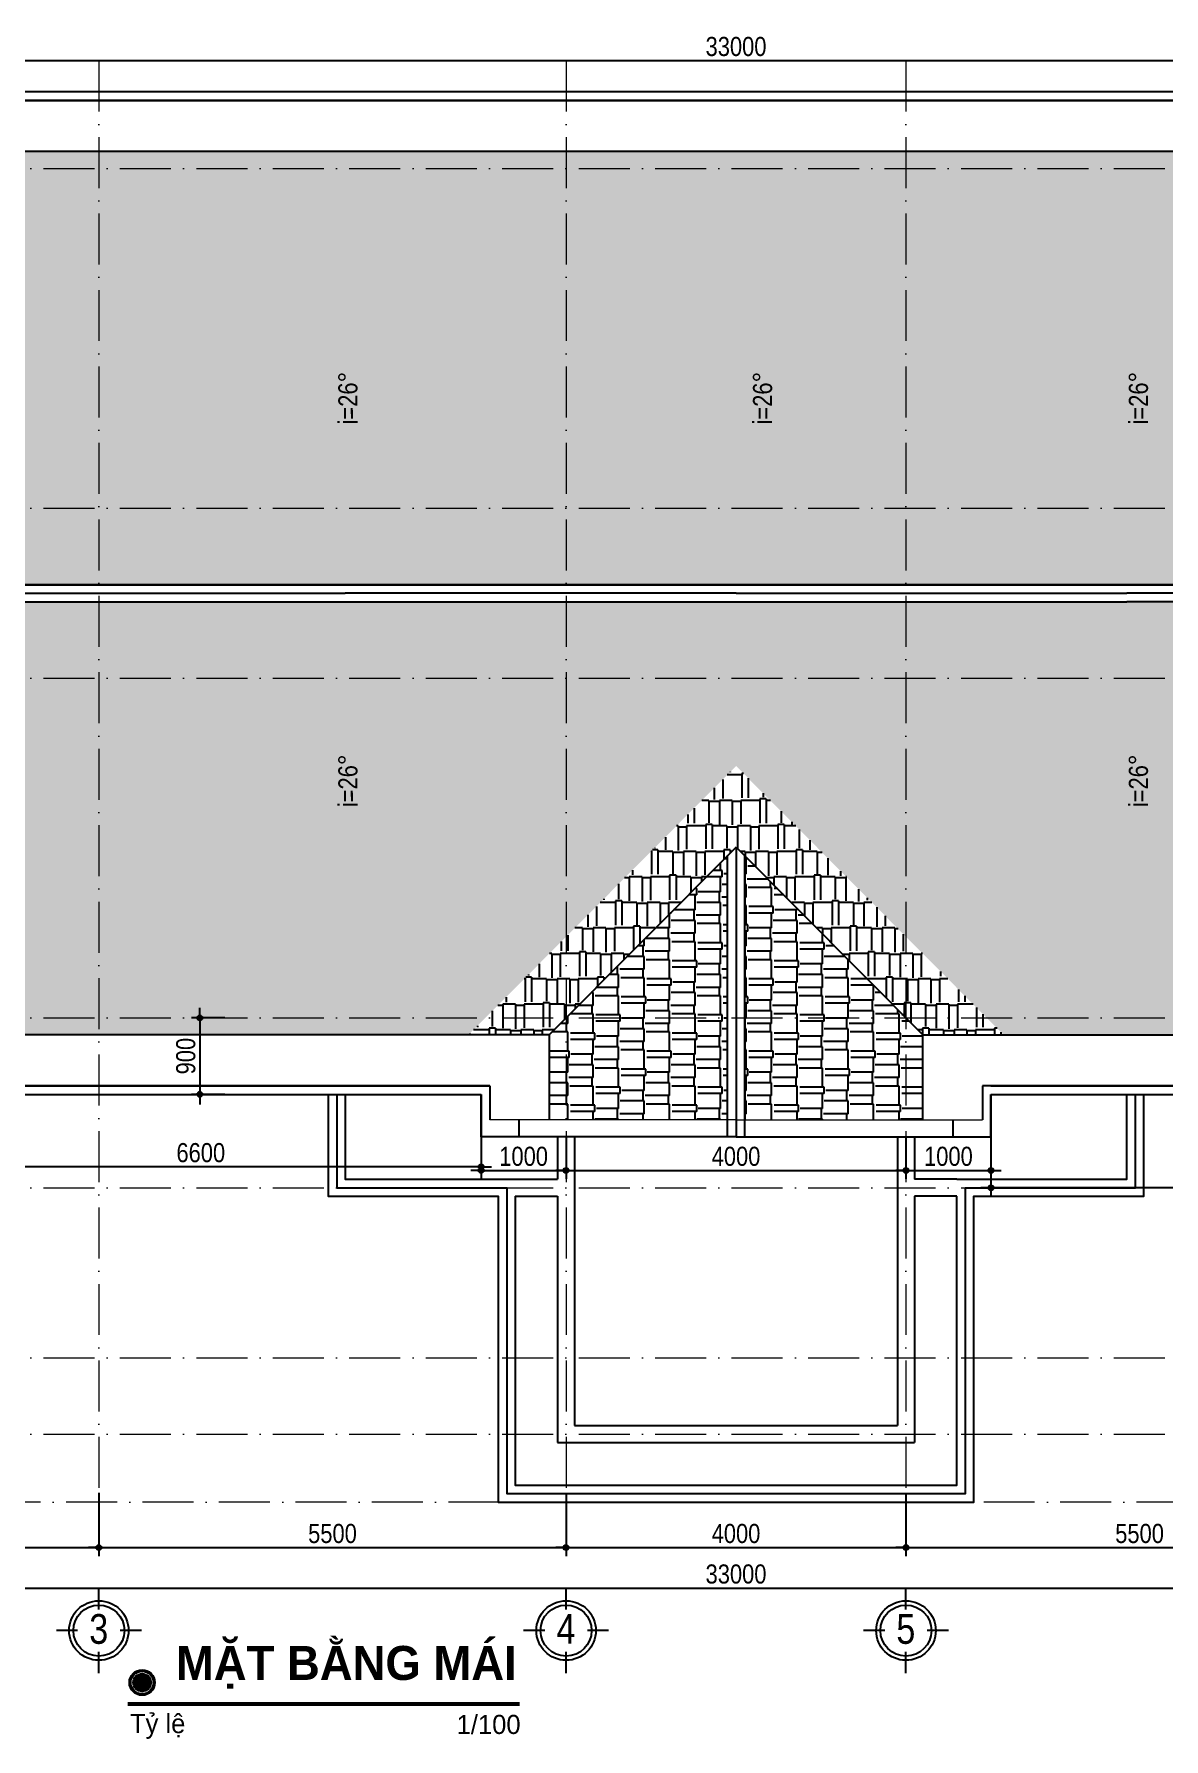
# Model space of a CAD drawing. Header units: millimetres. Extents: x 1201 to 176852, y 279 to 65351.
# Drawn here: x 149773 to 163071, y 45282 to 65351 of the extents above; entities that cross this region are included whole.
import ezdxf
from ezdxf.enums import TextEntityAlignment as Align

# ---------------------------------------------------------------- set-up
doc = ezdxf.new("R2010")
doc.units = ezdxf.units.MM
doc.linetypes.add('ACAD_ISO10W100', pattern=[18, 12, -3, 0, -3])
for name, color, linetype in [('009', 251, 'Continuous'), ('DIM', 1, 'Continuous'), ('HACTH', 8, 'Continuous'), ('HATCHNGOI', 22, 'Continuous'), ('TAGS', 60, 'Continuous'), ('TEXT', 7, 'Continuous'), ('TUONG', 131, 'Continuous')]:
    doc.layers.add(name, color=color, linetype=linetype)
doc.layers.add('NET-THAY', color=2, linetype='Continuous', lineweight=13)
doc.layers.add('TRUC', color=24, linetype='Continuous', lineweight=0)
doc.styles.add('HEL-CONDENSE', font='')
doc.styles.add('HELVECONDENSE', font='', dxfattribs={"height": 250})
doc.styles.add('SWISS-CONDENSE', font='')
doc.styles.add('VNI-HELVE-CONDENSEN', font='')
doc.styles.get('HEL-CONDENSE').set_extended_font_data('VNI-Helve-Condense')
doc.styles.get('HELVECONDENSE').set_extended_font_data('VNI-Helve-Condense')
doc.styles.get('SWISS-CONDENSE').set_extended_font_data('VNI-Swiss-Condense')
doc.styles.get('VNI-HELVE-CONDENSEN').set_extended_font_data('VNI-Helve-Condense')
doc.dimstyles.new('D100', dxfattribs={"dimtxt": 225, "dimasz": 1.2, "dimexe": 100, "dimexo": 0, "dimgap": 50, "dimtad": 1, "dimdec": 0, "dimzin": 13, "dimdsep": 46, "dimtxsty": 'HEL-CONDENSE', "dimblk": 'D50', "dimcen": 0, "dimclrd": 1, "dimclre": 1, "dimclrt": 7, "dimadec": 0, "dimazin": 0, "dimtfac": 1, "dimtdec": 0, "dimtmove": 0, "dimatfit": 3, "dimldrblk": 'D50', "dimfxl": 1, "dimtolj": 1, "dimtzin": 13, "dimarcsym": 0})
pattern_1 = [(90, (-901746.74, 317629.22), (-300, 637.5), [150, -125, 175, -75, 225, -100]), (90, (-901759.24, 317779.22), (-300, 637.5), [125, -475, 100, -150]), (90, (-901728, 318079.22), (-300, 637.5), [75, -775]), (180, (-901746.74, 317629.22), (-300, -212.5), [287.5, -912.5]), (180, (-901746.74, 317779.22), (-300, -212.5), [281.25, -918.75]), (180, (-901746.74, 317904.22), (-300, -212.5), [262.5, -937.5]), (180, (-901727.99, 318079.22), (-300, -212.5), [287.5, -912.5]), (180, (-901727.99, 318154.22), (-300, -212.5), [287.5, -912.5]), (180, (-901746.74, 318379.22), (-300, -212.5), [275, -925])]
pattern_2 = [(180, (-901746.74, 317629.22), (-637.5, -300), [150, -125, 175, -75, 225, -100]), (180, (-901896.74, 317616.72), (-637.5, -300), [125, -475, 100, -150]), (180, (-902196.74, 317647.97), (-637.5, -300), [75, -775]), (270, (-901746.74, 317629.22), (212.5, -300), [287.5, -912.5]), (270, (-901896.74, 317629.22), (212.5, -300), [281.25, -918.75]), (270, (-902021.74, 317629.22), (212.5, -300), [262.5, -937.5]), (270, (-902196.74, 317647.97), (212.5, -300), [287.5, -912.5]), (270, (-902271.74, 317647.97), (212.5, -300), [287.5, -912.5]), (270, (-902496.74, 317629.22), (212.5, -300), [275, -925])]

# ---------------------------------------------------------------- blocks, each defined once
blk = doc.blocks.new('D50')
at = {"layer": 'DIM'}
blk.add_hatch(color=256, dxfattribs=at).paths.add_polyline_path([(25, 0, 1), (-25, 0, 1)])
blk.add_line((25, 0), (100, 0), dxfattribs=at)
blk.add_circle((0, 0), 25, dxfattribs=at)
blk = doc.blocks.new('*D1168')
at = {"layer": 'DEFPOINTS', "color": 0, "transparency": 16777216}
for p in [(147535, 48178), (150535, 48178), (150535, 47534)]:
    blk.add_point(p, dxfattribs=at)
at = {"layer": 'DIM', "color": 1, "lineweight": -2, "transparency": 16777216}
for p, q in [((147535, 48178), (147535, 47434)), ((150535, 48178), (150535, 47434)), ((147537, 47534), (150534, 47534))]:
    blk.add_line(p, q, dxfattribs=at)
at = {"layer": 'DIM', "color": 1, "lineweight": -2, "transparency": 16777216, "xscale": 1.199999999999999, "yscale": 1.199999999999999, "zscale": 1.199999999999999, "rotation": 180}
blk.add_blockref('D50', (147535, 47534), dxfattribs=at)
at = {"layer": 'DIM', "color": 1, "lineweight": -2, "transparency": 16777216, "xscale": 1.199999999999999, "yscale": 1.199999999999999, "zscale": 1.199999999999999}
blk.add_blockref('D50', (150535, 47534), dxfattribs=at)
at = {"layer": 'DIM', "color": 7, "transparency": 16777216, "insert": (149035, 47699), "char_height": 225, "attachment_point": 5, "style": 'HEL-CONDENSE'}
blk.add_mtext('\\A1;3000', dxfattribs=at)
blk = doc.blocks.new('*D1169')
at = {"layer": 'DEFPOINTS', "color": 0, "transparency": 16777216}
for p in [(150535, 48178), (156035, 48178), (156035, 47534)]:
    blk.add_point(p, dxfattribs=at)
at = {"layer": 'DIM', "color": 1, "lineweight": -2, "transparency": 16777216}
for p, q in [((150535, 48178), (150535, 47434)), ((156035, 48178), (156035, 47434)), ((150537, 47534), (156034, 47534))]:
    blk.add_line(p, q, dxfattribs=at)
at = {"layer": 'DIM', "color": 1, "lineweight": -2, "transparency": 16777216, "xscale": 1.199999999999999, "yscale": 1.199999999999999, "zscale": 1.199999999999999, "rotation": 180}
blk.add_blockref('D50', (150535, 47534), dxfattribs=at)
at = {"layer": 'DIM', "color": 1, "lineweight": -2, "transparency": 16777216, "xscale": 1.199999999999999, "yscale": 1.199999999999999, "zscale": 1.199999999999999}
blk.add_blockref('D50', (156035, 47534), dxfattribs=at)
at = {"layer": 'DIM', "color": 7, "transparency": 16777216, "insert": (153285, 47699), "char_height": 225, "attachment_point": 5, "style": 'HEL-CONDENSE'}
blk.add_mtext('\\A1;5500', dxfattribs=at)
blk = doc.blocks.new('*D1170')
at = {"layer": 'DEFPOINTS', "color": 0, "transparency": 16777216}
for p in [(156035, 48178), (160035, 48178), (160035, 47534)]:
    blk.add_point(p, dxfattribs=at)
at = {"layer": 'DIM', "color": 1, "lineweight": -2, "transparency": 16777216}
for p, q in [((156035, 48178), (156035, 47434)), ((160035, 48178), (160035, 47434)), ((156037, 47534), (160034, 47534))]:
    blk.add_line(p, q, dxfattribs=at)
at = {"layer": 'DIM', "color": 1, "lineweight": -2, "transparency": 16777216, "xscale": 1.199999999999999, "yscale": 1.199999999999999, "zscale": 1.199999999999999, "rotation": 180}
blk.add_blockref('D50', (156035, 47534), dxfattribs=at)
at = {"layer": 'DIM', "color": 1, "lineweight": -2, "transparency": 16777216, "xscale": 1.199999999999999, "yscale": 1.199999999999999, "zscale": 1.199999999999999}
blk.add_blockref('D50', (160035, 47534), dxfattribs=at)
at = {"layer": 'DIM', "color": 7, "transparency": 16777216, "insert": (158035, 47699), "char_height": 225, "attachment_point": 5, "style": 'HEL-CONDENSE'}
blk.add_mtext('\\A1;4000', dxfattribs=at)
blk = doc.blocks.new('*D1171')
at = {"layer": 'DEFPOINTS', "color": 0, "transparency": 16777216}
for p in [(160035, 48178), (165535, 48178), (165535, 47534)]:
    blk.add_point(p, dxfattribs=at)
at = {"layer": 'DIM', "color": 1, "lineweight": -2, "transparency": 16777216}
for p, q in [((160035, 48178), (160035, 47434)), ((165535, 48178), (165535, 47434)), ((160037, 47534), (165534, 47534))]:
    blk.add_line(p, q, dxfattribs=at)
at = {"layer": 'DIM', "color": 1, "lineweight": -2, "transparency": 16777216, "xscale": 1.199999999999999, "yscale": 1.199999999999999, "zscale": 1.199999999999999, "rotation": 180}
blk.add_blockref('D50', (160035, 47534), dxfattribs=at)
at = {"layer": 'DIM', "color": 1, "lineweight": -2, "transparency": 16777216, "xscale": 1.199999999999999, "yscale": 1.199999999999999, "zscale": 1.199999999999999}
blk.add_blockref('D50', (165535, 47534), dxfattribs=at)
at = {"layer": 'DIM', "color": 7, "transparency": 16777216, "insert": (162785, 47699), "char_height": 225, "attachment_point": 5, "style": 'HEL-CONDENSE'}
blk.add_mtext('\\A1;5500', dxfattribs=at)
blk = doc.blocks.new('*D1174')
at = {"layer": 'DEFPOINTS', "color": 0, "transparency": 16777216}
for p in [(141535, 48178), (174535, 48178), (174535, 47058)]:
    blk.add_point(p, dxfattribs=at)
at = {"layer": 'DIM', "color": 1, "lineweight": -2, "transparency": 16777216}
for p, q in [((141535, 48178), (141535, 46958)), ((174535, 48178), (174535, 46958)), ((141537, 47058), (174534, 47058))]:
    blk.add_line(p, q, dxfattribs=at)
at = {"layer": 'DIM', "color": 1, "lineweight": -2, "transparency": 16777216, "xscale": 1.199999999999999, "yscale": 1.199999999999999, "zscale": 1.199999999999999, "rotation": 180}
blk.add_blockref('D50', (141535, 47058), dxfattribs=at)
at = {"layer": 'DIM', "color": 1, "lineweight": -2, "transparency": 16777216, "xscale": 1.199999999999999, "yscale": 1.199999999999999, "zscale": 1.199999999999999}
blk.add_blockref('D50', (174535, 47058), dxfattribs=at)
at = {"layer": 'DIM', "color": 7, "transparency": 16777216, "insert": (158035, 47222), "char_height": 225, "attachment_point": 5, "style": 'HEL-CONDENSE'}
blk.add_mtext('\\A1;33000', dxfattribs=at)
blk = doc.blocks.new('A$C206177D3')
at = {"layer": 'TAGS', "ltscale": 1000}
for p, q in [((-37, 240), (-37, 490)), ((-287, -10), (-537, -10)), ((463, -10), (213, -10)), ((-37, -510), (-37, -260))]:
    blk.add_line(p, q, dxfattribs=at)
blk.add_circle((-37, -10), 350, dxfattribs=at)
at = {"layer": 'TAGS', "color": 254, "ltscale": 1000}
blk.add_circle((-37, -10), 300, dxfattribs=at)
at = {"layer": 'TAGS', "ltscale": 1000, "style": 'VNI-HELVE-CONDENSEN'}
blk.add_attdef('A', text='', height=350, dxfattribs=at).set_placement((-38, -166), align=Align.CENTER)
blk = doc.blocks.new('*D1139')
at = {"layer": 'DEFPOINTS', "color": 0, "transparency": 16777216}
for p in [(174535, 65039), (141535, 64805), (174535, 64805)]:
    blk.add_point(p, dxfattribs=at)
at = {"layer": 'DIM', "color": 1, "lineweight": -2, "transparency": 16777216}
for p, q in [((141535, 64805), (141535, 65139)), ((141537, 65039), (174534, 65039)), ((174535, 64805), (174535, 65139))]:
    blk.add_line(p, q, dxfattribs=at)
at = {"layer": 'DIM', "color": 1, "lineweight": -2, "transparency": 16777216, "xscale": 1.199999999999999, "yscale": 1.199999999999999, "zscale": 1.199999999999999, "rotation": 180}
blk.add_blockref('D50', (141535, 65039), dxfattribs=at)
at = {"layer": 'DIM', "color": 1, "lineweight": -2, "transparency": 16777216, "xscale": 1.199999999999999, "yscale": 1.199999999999999, "zscale": 1.199999999999999}
blk.add_blockref('D50', (174535, 65039), dxfattribs=at)
at = {"layer": 'DIM', "color": 7, "transparency": 16777216, "insert": (158035, 65204), "char_height": 225, "attachment_point": 5, "style": 'HEL-CONDENSE'}
blk.add_mtext('\\A1;33000', dxfattribs=at)
blk = doc.blocks.new('*D1162')
at = {"layer": 'DEFPOINTS', "color": 0, "linetype": 'Continuous', "transparency": 16777216}
for p in [(155035, 52370), (156035, 52370), (156035, 51974)]:
    blk.add_point(p, dxfattribs=at)
at = {"layer": 'DIM', "color": 1, "linetype": 'Continuous', "lineweight": -2, "transparency": 16777216}
for p, q in [((155035, 52370), (155035, 51874)), ((156035, 52370), (156035, 51874)), ((155037, 51974), (156034, 51974))]:
    blk.add_line(p, q, dxfattribs=at)
at = {"layer": 'DIM', "color": 1, "linetype": 'Continuous', "lineweight": -2, "transparency": 16777216, "xscale": 1.199999999999999, "yscale": 1.199999999999999, "zscale": 1.199999999999999, "rotation": 180}
blk.add_blockref('D50', (155035, 51974), dxfattribs=at)
at = {"layer": 'DIM', "color": 1, "linetype": 'Continuous', "lineweight": -2, "transparency": 16777216, "xscale": 1.199999999999999, "yscale": 1.199999999999999, "zscale": 1.199999999999999}
blk.add_blockref('D50', (156035, 51974), dxfattribs=at)
at = {"layer": 'DIM', "color": 7, "linetype": 'Continuous', "transparency": 16777216, "insert": (155535, 52139), "char_height": 225, "attachment_point": 5, "style": 'HEL-CONDENSE'}
blk.add_mtext('\\A1;1000', dxfattribs=at)
blk = doc.blocks.new('*D1163')
at = {"layer": 'DEFPOINTS', "color": 0, "linetype": 'Continuous', "transparency": 16777216}
for p in [(156035, 52370), (160035, 52370), (160035, 51974)]:
    blk.add_point(p, dxfattribs=at)
at = {"layer": 'DIM', "color": 1, "linetype": 'Continuous', "lineweight": -2, "transparency": 16777216}
for p, q in [((156035, 52370), (156035, 51874)), ((160035, 52370), (160035, 51874)), ((156037, 51974), (160034, 51974))]:
    blk.add_line(p, q, dxfattribs=at)
at = {"layer": 'DIM', "color": 1, "linetype": 'Continuous', "lineweight": -2, "transparency": 16777216, "xscale": 1.199999999999999, "yscale": 1.199999999999999, "zscale": 1.199999999999999, "rotation": 180}
blk.add_blockref('D50', (156035, 51974), dxfattribs=at)
at = {"layer": 'DIM', "color": 1, "linetype": 'Continuous', "lineweight": -2, "transparency": 16777216, "xscale": 1.199999999999999, "yscale": 1.199999999999999, "zscale": 1.199999999999999}
blk.add_blockref('D50', (160035, 51974), dxfattribs=at)
at = {"layer": 'DIM', "color": 7, "linetype": 'Continuous', "transparency": 16777216, "insert": (158035, 52139), "char_height": 225, "attachment_point": 5, "style": 'HEL-CONDENSE'}
blk.add_mtext('\\A1;4000', dxfattribs=at)
blk = doc.blocks.new('*D1164')
at = {"layer": 'DEFPOINTS', "color": 0, "linetype": 'Continuous', "transparency": 16777216}
for p in [(160035, 52370), (161035, 52370), (161035, 51974)]:
    blk.add_point(p, dxfattribs=at)
at = {"layer": 'DIM', "color": 1, "linetype": 'Continuous', "lineweight": -2, "transparency": 16777216}
for p, q in [((160035, 52370), (160035, 51874)), ((161035, 52370), (161035, 51874)), ((160037, 51974), (161034, 51974))]:
    blk.add_line(p, q, dxfattribs=at)
at = {"layer": 'DIM', "color": 1, "linetype": 'Continuous', "lineweight": -2, "transparency": 16777216, "xscale": 1.199999999999999, "yscale": 1.199999999999999, "zscale": 1.199999999999999, "rotation": 180}
blk.add_blockref('D50', (160035, 51974), dxfattribs=at)
at = {"layer": 'DIM', "color": 1, "linetype": 'Continuous', "lineweight": -2, "transparency": 16777216, "xscale": 1.199999999999999, "yscale": 1.199999999999999, "zscale": 1.199999999999999}
blk.add_blockref('D50', (161035, 51974), dxfattribs=at)
at = {"layer": 'DIM', "color": 7, "linetype": 'Continuous', "transparency": 16777216, "insert": (160535, 52139), "char_height": 225, "attachment_point": 5, "style": 'HEL-CONDENSE'}
blk.add_mtext('\\A1;1000', dxfattribs=at)
blk = doc.blocks.new('*D993')
at = {"layer": 'DEFPOINTS', "color": 0, "linetype": 'Continuous', "transparency": 16777216}
for p in [(152017, 53770), (151724, 52870), (152017, 52870)]:
    blk.add_point(p, dxfattribs=at)
at = {"layer": 'DIM', "color": 1, "linetype": 'Continuous', "lineweight": -2, "transparency": 16777216}
for p, q in [((152017, 53770), (151624, 53770)), ((151724, 53769), (151724, 52871)), ((152017, 52870), (151624, 52870))]:
    blk.add_line(p, q, dxfattribs=at)
at = {"layer": 'DIM', "color": 1, "linetype": 'Continuous', "lineweight": -2, "transparency": 16777216, "xscale": 1.199999999999999, "yscale": 1.199999999999999, "zscale": 1.199999999999999}
for p, rotation in [((151724, 53770), 90), ((151724, 52870), 270)]:
    blk.add_blockref('D50', p, dxfattribs=dict(at, rotation=rotation))
at = {"layer": 'DIM', "color": 7, "linetype": 'Continuous', "transparency": 16777216, "insert": (151559, 53320), "char_height": 225, "attachment_point": 5, "rotation": 90, "style": 'HEL-CONDENSE'}
blk.add_mtext('\\A1;900', dxfattribs=at)
blk = doc.blocks.new('*D995')
at = {"layer": 'DEFPOINTS', "color": 0, "linetype": 'Continuous', "transparency": 16777216}
for p in [(174734, 63970), (139081, 63770), (176852, 63770), (172488, 63219), (169560, 58770)]:
    blk.add_point(p, dxfattribs=at)
at = {"layer": 'DIM', "color": 1, "linetype": 'Continuous', "lineweight": -2, "transparency": 16777216}
blk.add_arc((174535, 63770), 2120, 180.0324, 225.1077, dxfattribs=at)
at = {"layer": 'DIM', "color": 1, "linetype": 'Continuous', "lineweight": -2, "transparency": 16777216, "xscale": 1.199999999999999, "yscale": 1.199999999999999, "zscale": 1.199999999999999}
for p, rotation in [((172416, 63770), 90.01621730509545), ((173040, 62267), 315.1238698962329)]:
    blk.add_blockref('D50', p, dxfattribs=dict(at, rotation=rotation))
at = {"layer": 'DIM', "color": 7, "linetype": 'Continuous', "transparency": 16777216, "insert": (172730, 63019), "char_height": 225, "attachment_point": 5, "rotation": 292.57, "style": 'HEL-CONDENSE'}
blk.add_mtext('\\A1;45°', dxfattribs=at)
blk = doc.blocks.new('*D996')
at = {"layer": 'DEFPOINTS', "color": 0, "linetype": 'Continuous', "transparency": 16777216}
for p in [(141336, 63970), (139081, 63770), (176852, 63770), (143381, 62700), (146511, 58770)]:
    blk.add_point(p, dxfattribs=at)
at = {"layer": 'DIM', "color": 1, "linetype": 'Continuous', "lineweight": -2, "transparency": 16777216}
blk.add_arc((141535, 63770), 2133, 314.8922, 359.9678, dxfattribs=at)
at = {"layer": 'DIM', "color": 1, "linetype": 'Continuous', "lineweight": -2, "transparency": 16777216, "xscale": 1.199999999999999, "yscale": 1.199999999999999, "zscale": 1.199999999999999}
for p, rotation in [((143668, 63770), 89.98388093189483), ((143040, 62258), 224.8760318667783)]:
    blk.add_blockref('D50', p, dxfattribs=dict(at, rotation=rotation))
at = {"layer": 'DIM', "color": 7, "linetype": 'Continuous', "transparency": 16777216, "insert": (143353, 63014), "char_height": 225, "attachment_point": 5, "rotation": 67.43, "style": 'HEL-CONDENSE'}
blk.add_mtext('\\A1;45°', dxfattribs=at)
blk = doc.blocks.new('*D998')
at = {"layer": 'DEFPOINTS', "color": 0, "linetype": 'Continuous', "transparency": 16777216}
for p in [(144535, 52784), (146110, 50596), (139081, 49770), (176852, 49770), (147735, 49569)]:
    blk.add_point(p, dxfattribs=at)
at = {"layer": 'DIM', "color": 1, "linetype": 'Continuous', "lineweight": -2, "transparency": 16777216}
blk.add_arc((147535, 49770), 1648, 134.9016, 179.9583, dxfattribs=at)
at = {"layer": 'DIM', "color": 1, "linetype": 'Continuous', "lineweight": -2, "transparency": 16777216, "xscale": 1.199999999999999, "yscale": 1.199999999999999, "zscale": 1.199999999999999}
for p, rotation in [((146373, 50938), 44.88077642419567), ((145888, 49770), 269.9791363744756)]:
    blk.add_blockref('D50', p, dxfattribs=dict(at, rotation=rotation))
at = {"layer": 'DIM', "color": 7, "linetype": 'Continuous', "transparency": 16777216, "insert": (145862, 50465), "char_height": 225, "attachment_point": 5, "rotation": 67.43, "style": 'HEL-CONDENSE'}
blk.add_mtext('\\A1;45°', dxfattribs=at)
blk = doc.blocks.new('*D1000')
at = {"layer": 'DEFPOINTS', "color": 0, "linetype": 'Continuous', "transparency": 16777216}
for p in [(171535, 52784), (170485, 50294), (139081, 49770), (176852, 49770), (168335, 49569)]:
    blk.add_point(p, dxfattribs=at)
at = {"layer": 'DIM', "color": 1, "linetype": 'Continuous', "lineweight": -2, "transparency": 16777216}
blk.add_arc((168535, 49770), 2019, 0.0341, 45.106, dxfattribs=at)
at = {"layer": 'DIM', "color": 1, "linetype": 'Continuous', "lineweight": -2, "transparency": 16777216, "xscale": 1.199999999999999, "yscale": 1.199999999999999, "zscale": 1.199999999999999}
for p, rotation in [((169960, 51201), 135.1230619442679), ((170555, 49770), 270.0170252570587)]:
    blk.add_blockref('D50', p, dxfattribs=dict(at, rotation=rotation))
at = {"layer": 'DIM', "color": 7, "linetype": 'Continuous', "transparency": 16777216, "insert": (170552, 50608), "char_height": 225, "attachment_point": 5, "rotation": 292.57, "style": 'HEL-CONDENSE'}
blk.add_mtext('\\A1;45°', dxfattribs=at)
blk = doc.blocks.new('*D973')
at = {"layer": '009', "color": 1, "lineweight": -2, "transparency": 16777216}
for p, q in [((148435, 52870), (148435, 51917)), ((155035, 52870), (155035, 51917)), ((155034, 52017), (148437, 52017))]:
    blk.add_line(p, q, dxfattribs=at)
at = {"layer": 'DEFPOINTS', "color": 0, "transparency": 16777216}
for p in [(148435, 52870), (155035, 52870), (148435, 52017)]:
    blk.add_point(p, dxfattribs=at)
at = {"layer": '009', "color": 1, "lineweight": -2, "transparency": 16777216, "xscale": 1.199999999999999, "yscale": 1.199999999999999, "zscale": 1.199999999999999, "rotation": 180}
blk.add_blockref('D50', (148435, 52017), dxfattribs=at)
at = {"layer": '009', "color": 1, "lineweight": -2, "transparency": 16777216, "xscale": 1.199999999999999, "yscale": 1.199999999999999, "zscale": 1.199999999999999}
blk.add_blockref('D50', (155035, 52017), dxfattribs=at)
at = {"layer": '009', "color": 7, "transparency": 16777216, "insert": (151735, 52182), "char_height": 225, "attachment_point": 5, "style": 'HEL-CONDENSE'}
blk.add_mtext('\\A1;6600', dxfattribs=at)
blk = doc.blocks.new('*D974')
at = {"layer": '009', "color": 1, "lineweight": -2, "transparency": 16777216}
for p, q in [((161035, 52870), (161035, 51670)), ((167635, 52870), (167635, 51670)), ((167634, 51770), (161037, 51770))]:
    blk.add_line(p, q, dxfattribs=at)
at = {"layer": 'DEFPOINTS', "color": 0, "transparency": 16777216}
for p in [(161035, 52870), (167635, 52870), (161035, 51770)]:
    blk.add_point(p, dxfattribs=at)
at = {"layer": '009', "color": 1, "lineweight": -2, "transparency": 16777216, "xscale": 1.199999999999999, "yscale": 1.199999999999999, "zscale": 1.199999999999999, "rotation": 180}
blk.add_blockref('D50', (161035, 51770), dxfattribs=at)
at = {"layer": '009', "color": 1, "lineweight": -2, "transparency": 16777216, "xscale": 1.199999999999999, "yscale": 1.199999999999999, "zscale": 1.199999999999999}
blk.add_blockref('D50', (167635, 51770), dxfattribs=at)
at = {"layer": '009', "color": 7, "transparency": 16777216, "insert": (164335, 51935), "char_height": 225, "attachment_point": 5, "style": 'HEL-CONDENSE'}
blk.add_mtext('\\A1;6600', dxfattribs=at)

msp = doc.modelspace()

# ---------------------------------------------------------------- hatches: boundary and pattern name
at = {"layer": 'DIM', "linetype": 'ByBlock'}
msp.add_hatch(color=1, dxfattribs=at).paths.add_polyline_path([(151148.872, 45945.581, 1), (150939.832, 45945.581, 1)])
at = {"layer": 'HATCHNGOI'}
h = msp.add_hatch(dxfattribs=at)
h.set_pattern_fill('AR-RSHKE', color=34, scale=25, angle=180, style=0)
h.set_pattern_definition(pattern_2)
h.paths.add_polyline_path([(174593.408, 63969.721), (141477.512, 63969.721), (146552.634, 58869.721), (158035.46, 58869.721), (169518.286, 58869.721)])
h = msp.add_hatch(dxfattribs=at)
h.set_pattern_fill('AR-RSHKE', color=14, scale=25, angle=180, style=0)
h.set_pattern_definition(pattern_2)
h.paths.add_polyline_path([(158035.46, 56735.162), (161185.46, 53569.721), (168335.46, 53569.721), (171435.46, 56743.148), (169518.286, 58669.721), (162635.46, 58669.721), (146552.634, 58669.721), (144635.46, 56743.148), (147735.46, 53569.721), (154885.46, 53569.721)])
h = msp.add_hatch(dxfattribs=at)
h.set_pattern_fill('AR-RSHKE', color=14, scale=25, angle=180, style=0)
h.set_pattern_definition(pattern_2)
h.paths.add_polyline_path([(158035.46, 56735.162), (154885.46, 53569.721), (155835.46, 53569.721), (158035.46, 55780.505), (160235.46, 53569.721), (161185.46, 53569.721)])
h = msp.add_hatch(dxfattribs=at)
h.set_pattern_fill('AR-RSHKE', color=14, scale=25, angle=90, style=0)
h.set_pattern_definition(pattern_1)
h.paths.add_polyline_path([(155835.46, 52569.721), (157935.46, 52569.721), (157935.46, 55680.015), (155835.46, 53569.721)])
h = msp.add_hatch(dxfattribs=at)
h.set_pattern_fill('AR-RSHKE', color=34, scale=25, angle=90, style=0)
h.set_pattern_definition(pattern_1)
h.paths.add_polyline_path([(158135.46, 52569.721), (160235.46, 52569.721), (160235.46, 53569.721), (158135.46, 55680.015)])

# ---------------------------------------------------------------- linework, layer by layer
at = {"layer": 'HACTH'}
for p, q in [((155935.46, 52369.721, 10050), (155935.46, 51869.721, 10050)), ((156135.46, 52369.721, 10050), (156135.46, 48969.721, 10050)), ((159935.46, 52369.721, 10050), (159935.46, 48969.721, 10050)), ((160135.46, 52369.721, 10050), (160135.46, 51869.721, 10050)), ((155435.46, 51869.721, 10050), (155935.46, 51869.721, 10050)), ((160635.46, 51869.721, 10050), (160135.46, 51869.721, 10050)), ((155435.46, 51669.721, 10050), (155935.46, 51669.721, 10050)), ((155935.46, 51669.721, 10050), (155935.46, 48769.721, 10050)), ((160135.46, 51669.721, 10050), (160135.46, 48769.721, 10050)), ((160635.46, 51669.721, 10050), (160135.46, 51669.721, 10050)), ((156135.46, 48969.721, 10050), (159935.46, 48969.721, 10050)), ((155935.46, 48769.721, 10050), (160135.46, 48769.721, 10050))]:
    msp.add_line(p, q, dxfattribs=at)
at = {"layer": 'HACTH', "elevation": 10050}
for points in [[(153235.46, 52869.721), (153235.46, 51669.721), (155235.46, 51669.721), (155235.46, 48069.721), (160835.46, 48069.721), (160835.46, 51669.721), (162835.46, 51669.721), (162835.46, 52869.721)], [(153335.46, 52869.721), (153335.46, 51769.721), (155335.46, 51769.721), (155335.46, 48169.721), (160735.46, 48169.721), (160735.46, 51769.721), (162735.46, 51769.721), (162735.46, 52869.721)], [(153435.46, 52869.721), (153435.46, 51869.721), (155435.46, 51869.721)], [(160635.46, 51869.721), (162635.46, 51869.721), (162635.46, 52869.721)], [(155435.46, 51669.721), (155435.46, 48269.721), (160635.46, 48269.721), (160635.46, 51669.721)]]:
    msp.add_lwpolyline(points, dxfattribs=at)
at = {"layer": 'NET-THAY', "linetype": 'ByBlock', "lineweight": -2}
for p, q in [((175435.46, 64669.721, 10050), (140635.46, 64669.721, 10050)), ((175335.46, 64569.721, 10050), (140735.46, 64569.721, 10050)), ((140735.46, 64569.721, 10050), (175335.46, 64569.721, 10050)), ((146552.634, 58869.721, 10050), (158035.46, 58869.721, 10050)), ((169518.286, 58869.721, 10050), (158035.46, 58869.721, 10050)), ((146552.634, 58669.721, 10050), (162635.46, 58669.721, 10050)), ((169518.286, 58669.721, 10050), (162635.46, 58669.721, 10050)), ((148335.46, 52969.721, 10050), (155135.46, 52969.721, 10050)), ((155135.46, 52969.721, 10050), (148335.46, 52969.721, 10050)), ((148435.46, 52869.721, 10050), (155035.46, 52869.721, 10050)), ((155035.46, 52369.721, 10050), (155035.46, 52869.721, 10050)), ((155135.46, 52969.721, 10050), (155135.46, 52569.721, 10050)), ((167735.46, 52969.721, 10050), (160935.46, 52969.721, 10050)), ((160935.46, 52969.721, 10050), (160935.46, 52569.721, 10050)), ((161035.46, 52969.721, 10050), (167735.46, 52969.721, 10050)), ((161035.46, 52369.721, 10050), (161035.46, 52869.721, 10050)), ((161035.46, 52869.721, 10050), (167635.46, 52869.721, 10050)), ((155480.999, 52369.721, 10050), (155480.999, 52569.721, 10050)), ((160589.921, 52369.721, 10050), (160589.921, 52569.721, 10050)), ((158035.46, 52369.721, 10050), (155035.46, 52369.721, 10050)), ((158035.46, 52369.721, 10050), (161035.46, 52369.721, 10050))]:
    msp.add_line(p, q, dxfattribs=at)
at = {"layer": 'NET-THAY'}
for q in [(155135.46, 52569.721, 10050), (160935.46, 52569.721, 10050)]:
    msp.add_line((158035.46, 52569.721, 10050), q, dxfattribs=at)
at = {"layer": 'NET-THAY', "linetype": 'ByBlock', "lineweight": -2, "elevation": 10050}
for points in [[(153435.46, 64569.721), (140735.46, 64569.721), (140735.46, 48969.721), (148335.46, 48969.721), (148335.46, 52969.721), (153435.46, 52969.721)], [(153435.46, 64569.721), (162435.46, 64569.721)], [(162635.46, 52969.721), (167735.46, 52969.721), (167735.46, 48969.721), (175335.46, 48969.721), (175335.46, 64569.721), (162435.46, 64569.721)], [(158035.46, 58869.721), (146552.634, 58869.721)], [(158035.46, 58869.721), (169518.286, 58869.721)], [(157935.46, 52369.721), (157935.46, 55680.015)], [(158135.46, 55680.015), (158135.46, 52369.721)]]:
    msp.add_lwpolyline(points, dxfattribs=at)
at = {"layer": 'TEXT', "color": 7, "linetype": 'ByBlock', "const_width": 48.75, "elevation": 10050}
msp.add_lwpolyline([(155490.2, 45693.814), (152058.567, 45693.814), (155490.2, 45693.814), (150874.363, 45693.814)], dxfattribs=at)
at = {"layer": 'TEXT', "color": 7, "linetype": 'ByBlock'}
for radius in [150.491, 133.77, 104.52]:
    msp.add_circle((151044.352, 45945.581, 10050), radius, dxfattribs=at)
at = {"layer": 'TRUC', "linetype": 'ACAD_ISO10W100', "ltscale": 50, "elevation": 10050}
msp.add_lwpolyline([(139081.476, 65038.705), (176851.787, 65038.705), (176851.787, 48069.721), (139081.476, 48069.721)], close=True, dxfattribs=at)
for points in [[(150535.46, 65038.705), (150535.46, 48069.721)], [(156035.46, 65038.705), (156035.46, 48069.721)], [(160035.46, 65038.705), (160035.46, 48069.721)], [(139081.476, 64669.721), (176851.787, 64669.721)], [(139081.476, 63769.721), (176851.787, 63769.721)], [(139081.476, 59769.721), (176851.787, 59769.721)], [(139081.476, 57769.721), (176851.787, 57769.721)], [(139081.476, 53769.721), (176851.787, 53769.721)], [(139081.476, 51769.721), (176851.787, 51769.721)], [(139081.476, 49769.721), (176851.787, 49769.721)], [(139081.476, 48869.721), (176851.787, 48869.721)]]:
    msp.add_lwpolyline(points, dxfattribs=at)
at = {"layer": 'TUONG'}
for q in [(155835.46, 53569.721, 10050), (160235.46, 53569.721, 10050)]:
    msp.add_line((158035.46, 55780.505, 10050), q, dxfattribs=at)
at = {"layer": 'TUONG', "elevation": 10050}
for points in [[(160235.46, 52569.721), (160235.46, 53569.721), (168335.46, 53569.721), (168335.46, 49568.74), (174735.46, 49568.74), (174735.46, 63969.721), (141335.46, 63969.721)], [(146511.07, 58769.721), (153435.46, 58769.721)], [(158035.46, 58769.721), (153435.46, 58769.721)], [(158035.46, 58769.721), (162635.46, 58769.721)], [(169559.85, 58769.721), (162635.46, 58769.721)], [(158035.46, 55780.505), (158035.46, 52369.721)], [(155835.46, 53569.721), (147735.46, 53569.721), (147735.46, 49568.74)]]:
    msp.add_lwpolyline(points, dxfattribs=at)
at = {"layer": 'TUONG', "color": 4, "elevation": 10050}
msp.add_lwpolyline([(155835.46, 53569.721), (155835.46, 52569.721)], dxfattribs=at)

# ---------------------------------------------------------------- block references
at = {"layer": 'TAGS', "ltscale": 1000}
ref = msp.add_blockref('A$C206177D3', (150572.082, 46567.368, 10050), dxfattribs=at)
ref.add_attrib('A', '3', dxfattribs={"color": 7, "ltscale": 1000, "height": 350, "style": 'VNI-HELVE-CONDENSEN'}).set_placement((150533.777, 46401.729, 10050), align=Align.CENTER)
ref = msp.add_blockref('A$C206177D3', (156072.082, 46567.368, 10050), dxfattribs=at)
ref.add_attrib('A', '4', dxfattribs={"color": 7, "ltscale": 1000, "height": 350, "style": 'VNI-HELVE-CONDENSEN'}).set_placement((156033.777, 46401.729, 10050), align=Align.CENTER)
ref = msp.add_blockref('A$C206177D3', (160072.082, 46567.368, 10050), dxfattribs=at)
ref.add_attrib('A', '5', dxfattribs={"color": 7, "ltscale": 1000, "height": 350, "style": 'VNI-HELVE-CONDENSEN'}).set_placement((160033.777, 46401.729, 10050), align=Align.CENTER)

# ---------------------------------------------------------------- texts
at = {"layer": 'TEXT', "ltscale": 25, "char_height": 50, "width": 5765.63521, "attachment_point": 7, "rotation": 90.1094066, "style": 'HELVECONDENSE'}
for insert in [(153583.024, 60756.133, 10050), (158463.613, 60756.133, 10050), (162888.101, 60756.133, 10050), (153583.024, 56251.113, 10050), (162888.101, 56251.113, 10050)]:
    msp.add_mtext('{\\H4.5x;i=26\\fArial|b0|i0|c0|p34;°}', dxfattribs=dict(at, insert=insert))
at = {"layer": 'TEXT', "color": 7, "insert": (151442.34, 46376.058, 10050), "char_height": 400, "attachment_point": 1, "style": 'SWISS-CONDENSE'}
msp.add_mtext('{\\fVNI-Avo|b1|i0|c0|p2;MAËT BAÈNG MAÙI}', dxfattribs=at)
at = {"layer": 'TEXT', "color": 7, "linetype": 'ByBlock', "char_height": 225, "attachment_point": 1, "style": 'SWISS-CONDENSE'}
for s, insert in [('{\\fVNI-Avo|b0|i0|c0|p2;Tyû leä}', (150901.384, 45574.948, 10050)), ('{\\fVNI-Avo|b0|i0|c0|p2;1/100}', (154746.481, 45564.974, 10050))]:
    msp.add_mtext(s, dxfattribs=dict(at, insert=insert))

# ---------------------------------------------------------------- dimensions: what is measured, and where the dimension line sits
at = {"layer": '009'}
for base, p1, p2, picture, middle in [((148435.46, 52016.995, 10050), (155035.46, 52869.721, 10050), (148435.46, 52869.721, 10050), '*D973', (151735.46, 52181.895, 10050)), ((161035.46, 51769.721, 10050), (167635.46, 52869.721, 10050), (161035.46, 52869.721, 10050), '*D974', (164335.46, 51934.621, 10050))]:
    dim = msp.add_linear_dim(base=base, p1=p1, p2=p2, dimstyle='D100', dxfattribs=at)
    dim.commit()
    dim.dimension.update_dxf_attribs({"geometry": picture, "text_midpoint": middle})
at = {"layer": 'DIM'}
dim = msp.add_linear_dim(base=(174535.46, 65038.705, 10050), p1=(141535.46, 64805.143, 10050), p2=(174535.46, 64805.143, 10050), dimstyle='D100', override={"dimtmove": 1}, dxfattribs=at)
dim.commit()
dim.dimension.update_dxf_attribs({"geometry": '*D1139', "text_midpoint": (158035.46, 65203.605, 10050)})
at = {"layer": 'DIM', "linetype": 'Continuous'}
for base, line1, line2, picture, middle in [((172488.337, 63219.407), ((139081.476, 63769.721, 10050), (176851.787, 63769.721, 10050)), ((169559.85, 58769.721, 10050), (174734.484, 63969.721, 10050)), '*D995', (172730.282, 63019.405, 10050)), ((143380.71, 62700.351), ((139081.476, 63769.721, 10050), (176851.787, 63769.721, 10050)), ((146511.07, 58769.721, 10050), (141336.436, 63969.721, 10050)), '*D996', (143352.567, 63014.446, 10050)), ((146109.835, 50595.907), ((139081.476, 49769.721, 10050), (176851.787, 49769.721, 10050)), ((144535.46, 52784.427, 10050), (147735.46, 49568.74, 10050)), '*D998', (145861.664, 50465.428, 10050)), ((170485.435, 50293.919), ((139081.476, 49769.721, 10050), (176851.787, 49769.721, 10050)), ((171535.46, 52784.427, 10050), (168335.46, 49568.74, 10050)), '*D1000', (170552.286, 50608.007, 10050))]:
    dim = msp.add_angular_dim_2l(base=base, line1=line1, line2=line2, dimstyle='D100', dxfattribs=at)
    dim.commit()
    dim.dimension.update_dxf_attribs({"geometry": picture, "text_midpoint": middle})
dim = msp.add_linear_dim(base=(151724.153, 52869.721, 10050), p1=(152016.664, 53769.721, 10050), p2=(152016.664, 52869.721, 10050), angle=90, dimstyle='D100', dxfattribs=at)
dim.commit()
dim.dimension.update_dxf_attribs({"geometry": '*D993', "text_midpoint": (151559.253, 53319.721, 10050)})
for base, p1, p2, picture, middle in [((156035.46, 51973.873, 10050), (155035.46, 52369.721, 10050), (156035.46, 52369.721, 10050), '*D1162', (155535.46, 52138.773, 10050)), ((160035.46, 51973.873, 10050), (156035.46, 52369.721, 10050), (160035.46, 52369.721, 10050), '*D1163', (158035.46, 52138.773, 10050)), ((161035.46, 51973.873, 10050), (160035.46, 52369.721, 10050), (161035.46, 52369.721, 10050), '*D1164', (160535.46, 52138.773, 10050))]:
    dim = msp.add_linear_dim(base=base, p1=p1, p2=p2, dimstyle='D100', dxfattribs=at)
    dim.commit()
    dim.dimension.update_dxf_attribs({"geometry": picture, "text_midpoint": middle})
at = {"layer": 'DIM'}
dim = msp.add_aligned_dim(p1=(141535.46, 48178.36, 10050), p2=(174535.46, 48178.36, 10050), distance=-1120.846, dimstyle='D100', dxfattribs=at)
dim.commit()
dim.dimension.update_dxf_attribs({"geometry": '*D1174', "text_midpoint": (158035.46, 47222.414, 10050)})
for base, p1, p2, picture, middle in [((150535.46, 47534.172, 10050), (147535.46, 48178.36, 10050), (150535.46, 48178.36, 10050), '*D1168', (149035.46, 47699.072, 10050)), ((156035.46, 47534.172, 10050), (150535.46, 48178.36, 10050), (156035.46, 48178.36, 10050), '*D1169', (153285.46, 47699.072, 10050)), ((160035.46, 47534.172, 10050), (156035.46, 48178.36, 10050), (160035.46, 48178.36, 10050), '*D1170', (158035.46, 47699.072, 10050)), ((165535.46, 47534.172, 10050), (160035.46, 48178.36, 10050), (165535.46, 48178.36, 10050), '*D1171', (162785.46, 47699.072, 10050))]:
    dim = msp.add_linear_dim(base=base, p1=p1, p2=p2, angle=180, dimstyle='D100', override={"dimtmove": 1}, dxfattribs=at)
    dim.commit()
    dim.dimension.update_dxf_attribs({"geometry": picture, "text_midpoint": middle})

doc.saveas('drawing.dxf')
